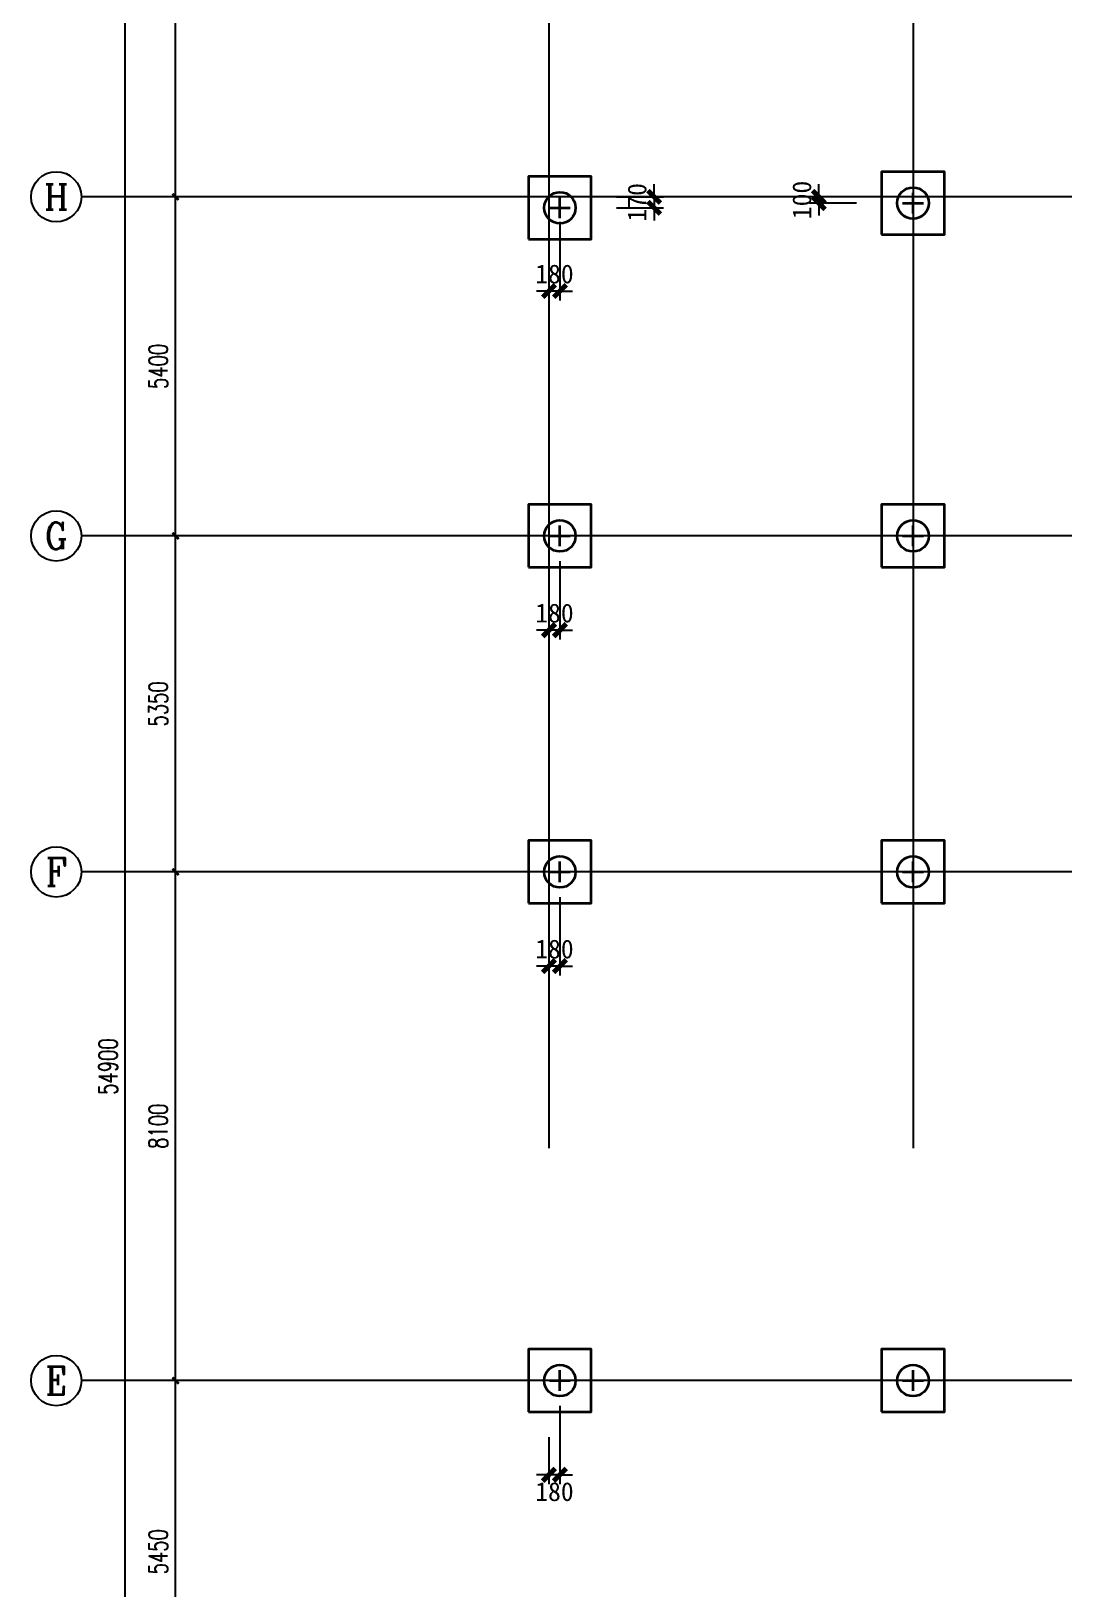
# Model space of a CAD drawing. Header units: millimetres. Extents: x -8252 to 341964, y -299084 to 206355.
# Drawn here: x -8252 to 8201, y 19134 to 43938 of the extents above; entities that cross this region are included whole.
import ezdxf
from ezdxf.enums import TextEntityAlignment as Align

# ---------------------------------------------------------------- set-up
doc = ezdxf.new("R2010")
doc.units = ezdxf.units.MM
doc.header["$LTSCALE"] = 500
doc.header["$PDMODE"] = 2
doc.header["$PDSIZE"] = 200
doc.linetypes.add('DASHDOT', pattern=[25.4, 12.7, -6.35, 0, -6.35])
for name, color, linetype in [('AXIS', 3, 'Continuous'), ('AXIS_TEXT', 7, 'Continuous'), ('dim____', 70, 'Continuous'), ('DOTE', 20, 'DASHDOT')]:
    doc.layers.add(name, color=color, linetype=linetype)
doc.layers.add('s121', color=2, linetype='Continuous', lineweight=35)
doc.layers.add('zkz', color=200, linetype='Continuous', lineweight=35)
doc.styles.add('_TCH_AXIS', font='COMPLEX', dxfattribs={"bigfont": 'GBCBIG'})
doc.styles.add('_TCH_DIM_T3', font='SIMPLEX', dxfattribs={"width": 0.705882, "bigfont": 'GBCBIG'})
doc.styles.add('COMPLEX', font='COMPLEX')
doc.styles.add('宋体', font='')
doc.styles.get('宋体').set_extended_font_data('宋体')
doc.dimstyles.new('_TCH_ARCH&&100', dxfattribs={"dimtxt": 297.5, "dimasz": 100, "dimexe": 250, "dimexo": 300, "dimgap": 126.25, "dimtad": 1, "dimdec": 0, "dimzin": 0, "dimdsep": 46, "dimtxsty": '_TCH_DIM_T3', "dimblk": 'ARCHTICK', "dimcen": 0.09, "dimclrt": 7, "dimazin": 2, "dimtfac": 1, "dimtdec": 0, "dimtix": 1, "dimtmove": 2, "dimatfit": 3, "dimfxl": 100, "dimtolj": 1, "dimtzin": 0, "dimarcsym": 0})
doc.dimstyles.new('ISO-25', dxfattribs={"dimtxt": 2.5, "dimasz": 2.5, "dimexe": 1.25, "dimexo": 0.625, "dimtad": 1, "dimtxsty": 'Standard', "dimcen": 2.5, "dimadec": 0, "dimazin": 0, "dimtfac": 1, "dimtmove": 0, "dimatfit": 3, "dimfxl": 1, "dimarcsym": 0})

# ---------------------------------------------------------------- blocks, each defined once
blk = doc.blocks.new('_ArchTick')
at = {"color": 0, "linetype": 'ByBlock', "const_width": 0.4}
blk.add_lwpolyline([(-0.5, -0.5), (0.5, 0.5)], dxfattribs=at)
blk = doc.blocks.new('*D519')
at = {"layer": 'Defpoints', "color": 0, "transparency": 16777216}
for p in [(173, 41300), (-2, 40800), (-2, 39800)]:
    blk.add_point(p, dxfattribs=at)
at = {"layer": 'dim____', "color": 0, "lineweight": -2, "transparency": 16777216}
for p, q in [((173, 40900), (173, 39650)), ((-2, 40400), (-2, 39650)), ((-2, 39800), (-202, 39800)), ((173, 39800), (-2, 39800)), ((173, 39800), (373, 39800))]:
    blk.add_line(p, q, dxfattribs=at)
at = {"layer": 'dim____', "color": 0, "lineweight": -2, "transparency": 16777216, "xscale": 200, "yscale": 200, "zscale": 200}
blk.add_blockref('_ArchTick', (-2, 39800), dxfattribs=at)
at = {"layer": 'dim____', "color": 0, "lineweight": -2, "transparency": 16777216, "xscale": 200, "yscale": 200, "zscale": 200, "rotation": 180}
blk.add_blockref('_ArchTick', (173, 39800), dxfattribs=at)
at = {"layer": 'dim____', "color": 7, "transparency": 16777216, "insert": (85, 40070), "char_height": 300, "attachment_point": 5, "style": '宋体'}
blk.add_mtext('180', dxfattribs=at)
blk = doc.blocks.new('*D521')
at = {"layer": 'Defpoints', "color": 0, "transparency": 16777216}
for p in [(173, 35900), (-2, 35400), (-2, 34400)]:
    blk.add_point(p, dxfattribs=at)
at = {"layer": 'dim____', "color": 0, "lineweight": -2, "transparency": 16777216}
for p, q in [((173, 35500), (173, 34250)), ((-2, 35000), (-2, 34250)), ((-2, 34400), (-202, 34400)), ((173, 34400), (-2, 34400)), ((173, 34400), (373, 34400))]:
    blk.add_line(p, q, dxfattribs=at)
at = {"layer": 'dim____', "color": 0, "lineweight": -2, "transparency": 16777216, "xscale": 200, "yscale": 200, "zscale": 200}
blk.add_blockref('_ArchTick', (-2, 34400), dxfattribs=at)
at = {"layer": 'dim____', "color": 0, "lineweight": -2, "transparency": 16777216, "xscale": 200, "yscale": 200, "zscale": 200, "rotation": 180}
blk.add_blockref('_ArchTick', (173, 34400), dxfattribs=at)
at = {"layer": 'dim____', "color": 7, "transparency": 16777216, "insert": (85, 34670), "char_height": 300, "attachment_point": 5, "style": '宋体'}
blk.add_mtext('180', dxfattribs=at)
blk = doc.blocks.new('*D523')
at = {"layer": 'Defpoints', "color": 0, "transparency": 16777216}
for p in [(173, 30550), (-2, 30050), (-2, 29050)]:
    blk.add_point(p, dxfattribs=at)
at = {"layer": 'dim____', "color": 0, "lineweight": -2, "transparency": 16777216}
for p, q in [((173, 30150), (173, 28900)), ((-2, 29650), (-2, 28900)), ((-2, 29050), (-202, 29050)), ((173, 29050), (-2, 29050)), ((173, 29050), (373, 29050))]:
    blk.add_line(p, q, dxfattribs=at)
at = {"layer": 'dim____', "color": 0, "lineweight": -2, "transparency": 16777216, "xscale": 200, "yscale": 200, "zscale": 200}
blk.add_blockref('_ArchTick', (-2, 29050), dxfattribs=at)
at = {"layer": 'dim____', "color": 0, "lineweight": -2, "transparency": 16777216, "xscale": 200, "yscale": 200, "zscale": 200, "rotation": 180}
blk.add_blockref('_ArchTick', (173, 29050), dxfattribs=at)
at = {"layer": 'dim____', "color": 7, "transparency": 16777216, "insert": (85, 29320), "char_height": 300, "attachment_point": 5, "style": '宋体'}
blk.add_mtext('180', dxfattribs=at)
blk = doc.blocks.new('*D525')
at = {"layer": 'Defpoints', "color": 0, "transparency": 16777216}
for p in [(173, 22450), (-2, 21950), (-2, 20950)]:
    blk.add_point(p, dxfattribs=at)
at = {"layer": 'dim____', "color": 0, "lineweight": -2, "transparency": 16777216}
for p, q in [((173, 22050), (173, 20800)), ((-2, 21550), (-2, 20800)), ((-2, 20950), (-202, 20950)), ((173, 20950), (-2, 20950)), ((173, 20950), (373, 20950))]:
    blk.add_line(p, q, dxfattribs=at)
at = {"layer": 'dim____', "color": 0, "lineweight": -2, "transparency": 16777216, "xscale": 200, "yscale": 200, "zscale": 200}
blk.add_blockref('_ArchTick', (-2, 20950), dxfattribs=at)
at = {"layer": 'dim____', "color": 0, "lineweight": -2, "transparency": 16777216, "xscale": 200, "yscale": 200, "zscale": 200, "rotation": 180}
blk.add_blockref('_ArchTick', (173, 20950), dxfattribs=at)
at = {"layer": 'dim____', "color": 7, "transparency": 16777216, "insert": (85, 20680), "char_height": 300, "attachment_point": 5, "style": '宋体'}
blk.add_mtext('180', dxfattribs=at)
blk = doc.blocks.new('*D802')
at = {"layer": 'Defpoints', "color": 0, "transparency": 16777216}
for p in [(4298, 41200), (5298, 41300), (5298, 41200)]:
    blk.add_point(p, dxfattribs=at)
at = {"layer": 'dim____', "color": 0, "lineweight": -2, "transparency": 16777216}
for p, q in [((4298, 41300), (4298, 41500)), ((4898, 41300), (4148, 41300)), ((4898, 41200), (4148, 41200)), ((4298, 41300), (4298, 41200)), ((4298, 41200), (4298, 41000))]:
    blk.add_line(p, q, dxfattribs=at)
at = {"layer": 'dim____', "color": 0, "lineweight": -2, "transparency": 16777216, "xscale": 200, "yscale": 200, "zscale": 200}
for p, rotation in [((4298, 41300), 270), ((4298, 41200), 90)]:
    blk.add_blockref('_ArchTick', p, dxfattribs=dict(at, rotation=rotation))
at = {"layer": 'dim____', "color": 7, "transparency": 16777216, "insert": (4028, 41250), "char_height": 300, "attachment_point": 5, "rotation": 90, "style": '宋体'}
blk.add_mtext('100', dxfattribs=at)
blk = doc.blocks.new('*D805')
at = {"layer": 'Defpoints', "color": 0, "transparency": 16777216}
for p in [(673, 41300), (673, 41125), (1673, 41125)]:
    blk.add_point(p, dxfattribs=at)
at = {"layer": 'dim____', "color": 0, "lineweight": -2, "transparency": 16777216}
for p, q in [((1673, 41300), (1673, 41500)), ((1073, 41300), (1823, 41300)), ((1673, 41300), (1673, 41125)), ((1073, 41125), (1823, 41125)), ((1673, 41125), (1673, 40925))]:
    blk.add_line(p, q, dxfattribs=at)
at = {"layer": 'dim____', "color": 0, "lineweight": -2, "transparency": 16777216, "xscale": 200, "yscale": 200, "zscale": 200}
for p, rotation in [((1673, 41300), 270), ((1673, 41125), 90)]:
    blk.add_blockref('_ArchTick', p, dxfattribs=dict(at, rotation=rotation))
at = {"layer": 'dim____', "color": 7, "transparency": 16777216, "insert": (1403, 41213), "char_height": 300, "attachment_point": 5, "rotation": 90, "style": '宋体'}
blk.add_mtext('170', dxfattribs=at)
blk = doc.blocks.new('_AXISO')
blk.add_circle((0, 0), 0.5)
at = {"layer": 'AXIS_TEXT', "style": 'COMPLEX', "width": 1.041667}
blk.add_attdef('A', text='', height=0.56, dxfattribs=at).set_placement((-0.25, -0.28), (0.25, -0.28), align=Align.FIT)
blk = doc.blocks.new('*D845')
at = {"layer": 'AXIS', "color": 0, "lineweight": -2, "transparency": 16777216}
for p, q in [((-3752, 54900), (-7002, 54900)), ((-6752, 0), (-6752, 54900)), ((-3752, 0), (-7002, 0))]:
    blk.add_line(p, q, dxfattribs=at)
at = {"layer": 'Defpoints', "color": 0, "transparency": 16777216}
for p in [(-6752, 54900), (-3452, 54900), (-3452, 0)]:
    blk.add_point(p, dxfattribs=at)
at = {"layer": 'AXIS', "color": 0, "lineweight": -2, "transparency": 16777216, "xscale": 100, "yscale": 100, "zscale": 100}
for p, rotation in [((-6752, 54900), 90), ((-6752, 0), 270)]:
    blk.add_blockref('_ArchTick', p, dxfattribs=dict(at, rotation=rotation))
at = {"layer": 'AXIS', "color": 7, "transparency": 16777216, "insert": (-7027, 27450), "char_height": 297.5, "attachment_point": 5, "rotation": 90, "style": '_TCH_DIM_T3'}
blk.add_mtext('\\A1;54900', dxfattribs=at)
blk = doc.blocks.new('*D849')
at = {"layer": 'AXIS', "color": 0, "lineweight": -2, "transparency": 16777216}
for p, q in [((-3752, 22450), (-6202, 22450)), ((-5952, 17000), (-5952, 22450)), ((-3752, 17000), (-6202, 17000))]:
    blk.add_line(p, q, dxfattribs=at)
at = {"layer": 'Defpoints', "color": 0, "transparency": 16777216}
for p in [(-5952, 22450), (-3452, 22450), (-3452, 17000)]:
    blk.add_point(p, dxfattribs=at)
at = {"layer": 'AXIS', "color": 0, "lineweight": -2, "transparency": 16777216, "xscale": 100, "yscale": 100, "zscale": 100}
for p, rotation in [((-5952, 22450), 90), ((-5952, 17000), 270)]:
    blk.add_blockref('_ArchTick', p, dxfattribs=dict(at, rotation=rotation))
at = {"layer": 'AXIS', "color": 7, "transparency": 16777216, "insert": (-6227, 19725), "char_height": 297.5, "attachment_point": 5, "rotation": 90, "style": '_TCH_DIM_T3'}
blk.add_mtext('\\A1;5450', dxfattribs=at)
blk = doc.blocks.new('*D850')
at = {"layer": 'AXIS', "color": 0, "lineweight": -2, "transparency": 16777216}
for p, q in [((-3752, 30550), (-6202, 30550)), ((-5952, 22450), (-5952, 30550)), ((-3752, 22450), (-6202, 22450))]:
    blk.add_line(p, q, dxfattribs=at)
at = {"layer": 'Defpoints', "color": 0, "transparency": 16777216}
for p in [(-5952, 30550), (-3452, 30550), (-3452, 22450)]:
    blk.add_point(p, dxfattribs=at)
at = {"layer": 'AXIS', "color": 0, "lineweight": -2, "transparency": 16777216, "xscale": 100, "yscale": 100, "zscale": 100}
for p, rotation in [((-5952, 30550), 90), ((-5952, 22450), 270)]:
    blk.add_blockref('_ArchTick', p, dxfattribs=dict(at, rotation=rotation))
at = {"layer": 'AXIS', "color": 7, "transparency": 16777216, "insert": (-6227, 26500), "char_height": 297.5, "attachment_point": 5, "rotation": 90, "style": '_TCH_DIM_T3'}
blk.add_mtext('\\A1;8100', dxfattribs=at)
blk = doc.blocks.new('*D851')
at = {"layer": 'AXIS', "color": 0, "lineweight": -2, "transparency": 16777216}
for p, q in [((-3752, 35900), (-6202, 35900)), ((-5952, 30550), (-5952, 35900)), ((-3752, 30550), (-6202, 30550))]:
    blk.add_line(p, q, dxfattribs=at)
at = {"layer": 'Defpoints', "color": 0, "transparency": 16777216}
for p in [(-5952, 35900), (-3452, 35900), (-3452, 30550)]:
    blk.add_point(p, dxfattribs=at)
at = {"layer": 'AXIS', "color": 0, "lineweight": -2, "transparency": 16777216, "xscale": 100, "yscale": 100, "zscale": 100}
for p, rotation in [((-5952, 35900), 90), ((-5952, 30550), 270)]:
    blk.add_blockref('_ArchTick', p, dxfattribs=dict(at, rotation=rotation))
at = {"layer": 'AXIS', "color": 7, "transparency": 16777216, "insert": (-6227, 33225), "char_height": 297.5, "attachment_point": 5, "rotation": 90, "style": '_TCH_DIM_T3'}
blk.add_mtext('\\A1;5350', dxfattribs=at)
blk = doc.blocks.new('*D852')
at = {"layer": 'AXIS', "color": 0, "lineweight": -2, "transparency": 16777216}
for p, q in [((-3752, 41300), (-6202, 41300)), ((-5952, 35900), (-5952, 41300)), ((-3752, 35900), (-6202, 35900))]:
    blk.add_line(p, q, dxfattribs=at)
at = {"layer": 'Defpoints', "color": 0, "transparency": 16777216}
for p in [(-5952, 41300), (-3452, 41300), (-3452, 35900)]:
    blk.add_point(p, dxfattribs=at)
at = {"layer": 'AXIS', "color": 0, "lineweight": -2, "transparency": 16777216, "xscale": 100, "yscale": 100, "zscale": 100}
for p, rotation in [((-5952, 41300), 90), ((-5952, 35900), 270)]:
    blk.add_blockref('_ArchTick', p, dxfattribs=dict(at, rotation=rotation))
at = {"layer": 'AXIS', "color": 7, "transparency": 16777216, "insert": (-6227, 38600), "char_height": 297.5, "attachment_point": 5, "rotation": 90, "style": '_TCH_DIM_T3'}
blk.add_mtext('\\A1;5400', dxfattribs=at)
blk = doc.blocks.new('*D853')
at = {"layer": 'AXIS', "color": 0, "lineweight": -2, "transparency": 16777216}
for p, q in [((-3752, 48800), (-6202, 48800)), ((-5952, 41300), (-5952, 48800)), ((-3752, 41300), (-6202, 41300))]:
    blk.add_line(p, q, dxfattribs=at)
at = {"layer": 'Defpoints', "color": 0, "transparency": 16777216}
for p in [(-5952, 48800), (-3452, 48800), (-3452, 41300)]:
    blk.add_point(p, dxfattribs=at)
at = {"layer": 'AXIS', "color": 0, "lineweight": -2, "transparency": 16777216, "xscale": 100, "yscale": 100, "zscale": 100}
for p, rotation in [((-5952, 48800), 90), ((-5952, 41300), 270)]:
    blk.add_blockref('_ArchTick', p, dxfattribs=dict(at, rotation=rotation))
at = {"layer": 'AXIS', "color": 7, "transparency": 16777216, "insert": (-6227, 45050), "char_height": 297.5, "attachment_point": 5, "rotation": 90, "style": '_TCH_DIM_T3'}
blk.add_mtext('\\A1;7500', dxfattribs=at)

msp = doc.modelspace()

# ---------------------------------------------------------------- linework, layer by layer
at = {"layer": 'AXIS'}
for p, q in [((-3452.472, 41300.374), (-7452.472, 41300.374)), ((-3452.472, 35900.374), (-7452.472, 35900.374)), ((-3452.472, 30550.374), (-7452.472, 30550.374)), ((-3452.472, 22450.374), (-7452.472, 22450.374))]:
    msp.add_line(p, q, dxfattribs=at)
at = {"layer": 'DOTE', "ltscale": 5}
for p, q in [((-2.472, 57900.374), (-2.472, -3449.626)), ((5797.528, 57900.374), (5797.528, -3449.626)), ((75497.528, 41300.374), (-3452.338, 41300.374)), ((75497.528, 35900.374), (-3452.472, 35900.374)), ((75497.528, 30550.374), (-3452.472, 30550.374)), ((75497.528, 22450.374), (-3452.472, 22450.374))]:
    msp.add_line(p, q, dxfattribs=at)
at = {"layer": 's121'}
for points in [[(5297.528, 40700.374), (6297.528, 40700.374), (6297.528, 41700.374), (5297.528, 41700.374)], [(-327.472, 40625.374), (672.528, 40625.374), (672.528, 41625.374), (-327.472, 41625.374)], [(-327.472, 35400.374), (672.528, 35400.374), (672.528, 36400.374), (-327.472, 36400.374)], [(5297.528, 35400.374), (6297.528, 35400.374), (6297.528, 36400.374), (5297.528, 36400.374)], [(-327.472, 30050.374), (672.528, 30050.374), (672.528, 31050.374), (-327.472, 31050.374)], [(5297.528, 30050.374), (6297.528, 30050.374), (6297.528, 31050.374), (5297.528, 31050.374)], [(-327.472, 21950.374), (672.528, 21950.374), (672.528, 22950.374), (-327.472, 22950.374)], [(5297.528, 21950.374), (6297.528, 21950.374), (6297.528, 22950.374), (5297.528, 22950.374)]]:
    msp.add_lwpolyline(points, close=True, dxfattribs=at)
at = {"layer": 'zkz'}
for p, q in [((172.528, 40960.374), (172.528, 41290.374)), ((5632.528, 41200.374), (5962.528, 41200.374)), ((5797.528, 41035.374), (5797.528, 41365.374)), ((7.528, 41125.374), (337.528, 41125.374)), ((172.528, 35735.374), (172.528, 36065.374)), ((5797.528, 35735.374), (5797.528, 36065.374)), ((7.528, 35900.374), (337.528, 35900.374)), ((5632.528, 35900.374), (5962.528, 35900.374)), ((7.528, 30550.374), (337.528, 30550.374)), ((172.528, 30385.374), (172.528, 30715.374)), ((5632.528, 30550.374), (5962.528, 30550.374)), ((5797.528, 30385.374), (5797.528, 30715.374)), ((172.528, 22285.374), (172.528, 22615.374)), ((5797.528, 22285.374), (5797.528, 22615.374)), ((7.528, 22450.374), (337.528, 22450.374)), ((5632.528, 22450.374), (5962.528, 22450.374))]:
    msp.add_line(p, q, dxfattribs=at)
for centre in [(5797.528, 41200.374), (172.528, 41125.374), (172.528, 35900.374), (5797.528, 35900.374), (172.528, 30550.374), (5797.528, 30550.374), (172.528, 22450.374), (5797.528, 22450.374)]:
    msp.add_circle(centre, 250, dxfattribs=at)

# ---------------------------------------------------------------- block references
at = {"layer": 'AXIS'}
ref = msp.add_blockref('_AXISO', (-7852.472, 41300.374), dxfattribs=dict(at, xscale=800, yscale=800, zscale=800))
ref.add_attrib('A', 'H', dxfattribs={"layer": 'AXIS_TEXT', "height": 405.517, "style": '_TCH_AXIS'}).set_placement((-8045.575, 41097.615), (-7659.368, 41097.615), align=Align.FIT)
ref = msp.add_blockref('_AXISO', (-7852.472, 35900.374), dxfattribs=dict(at, xscale=800, yscale=800, zscale=800))
ref.add_attrib('A', 'G', dxfattribs={"layer": 'AXIS_TEXT', "height": 425.184, "style": '_TCH_AXIS'}).set_placement((-8034.693, 35687.782), (-7670.25, 35687.782), align=Align.FIT)
ref = msp.add_blockref('_AXISO', (-7852.472, 30550.374), dxfattribs=dict(at, xscale=800, yscale=800, zscale=800))
ref.add_attrib('A', 'F', dxfattribs={"layer": 'AXIS_TEXT', "height": 445.442, "style": '_TCH_AXIS'}).set_placement((-8022.164, 30327.653), (-7682.78, 30327.653), align=Align.FIT)
ref = msp.add_blockref('_AXISO', (-7852.472, 22450.374), dxfattribs=dict(at, xscale=800, yscale=800, zscale=800))
ref.add_attrib('A', 'E', dxfattribs={"layer": 'AXIS_TEXT', "height": 445.442, "style": '_TCH_AXIS'}).set_placement((-8022.164, 22227.653), (-7682.78, 22227.653), align=Align.FIT)

# ---------------------------------------------------------------- dimensions: what is measured, and where the dimension line sits
for p1, p2, distance, picture, middle in [((-3452.472, 0.374), (-3452.472, 54900.374), 3300, '*D845', (-7027.472, 27450.374)), ((-3452.472, 41300.374), (-3452.472, 48800.374), 2500, '*D853', (-6227.472, 45050.374)), ((-3452.472, 35900.374), (-3452.472, 41300.374), 2500, '*D852', (-6227.472, 38600.374)), ((-3452.472, 30550.374), (-3452.472, 35900.374), 2500, '*D851', (-6227.472, 33225.374)), ((-3452.472, 22450.374), (-3452.472, 30550.374), 2500, '*D850', (-6227.472, 26500.374)), ((-3452.472, 17000.374), (-3452.472, 22450.374), 2500, '*D849', (-6227.472, 19725.374))]:
    dim = msp.add_aligned_dim(p1=p1, p2=p2, distance=distance, dimstyle='_TCH_ARCH&&100', dxfattribs=at)
    dim.commit()
    dim.dimension.update_dxf_attribs({"geometry": picture, "text_midpoint": middle})
at = {"layer": 'dim____'}
for base, p1, p2, picture, middle in [((1672.528, 41125.374), (672.528, 41300.374), (672.528, 41125.374), '*D805', (1402.528, 41212.874)), ((4297.528, 41200.374), (5297.528, 41300.374), (5297.528, 41200.374), '*D802', (4027.528, 41250.374))]:
    dim = msp.add_linear_dim(base=base, p1=p1, p2=p2, angle=90, dimstyle='ISO-25', override={"dimtxt": 300, "dimasz": 200, "dimexe": 150, "dimexo": 400, "dimgap": 120, "dimtad": 1, "dimrnd": 10, "dimtxsty": '宋体', "dimblk1": 'ArchTick', "dimblk2": 'ArchTick', "dimsah": 1, "dimdle": 150, "dimclrt": 7, "dimtix": 1, "dimtmove": 0}, dxfattribs=at)
    dim.commit()
    dim.dimension.update_dxf_attribs({"geometry": picture, "text_midpoint": middle})
for base, p1, p2, override, picture, middle in [((-2.472, 39800.374), (172.528, 41300.374), (-2.472, 40800.374), {"dimtxt": 300, "dimasz": 200, "dimexe": 150, "dimexo": 400, "dimgap": 120, "dimtad": 1, "dimrnd": 10, "dimtxsty": '宋体', "dimblk1": 'ArchTick', "dimblk2": 'ArchTick', "dimsah": 1, "dimdle": 150, "dimclrt": 7, "dimtix": 1, "dimtmove": 0}, '*D519', (85.028, 40070.374)), ((-2.472, 34400.374), (172.528, 35900.374), (-2.472, 35400.374), {"dimtxt": 300, "dimasz": 200, "dimexe": 150, "dimexo": 400, "dimgap": 120, "dimtad": 1, "dimrnd": 10, "dimtxsty": '宋体', "dimblk1": 'ArchTick', "dimblk2": 'ArchTick', "dimsah": 1, "dimdle": 150, "dimclrt": 7, "dimtix": 1, "dimtmove": 0}, '*D521', (85.028, 34670.374)), ((-2.472, 29050.374), (172.528, 30550.374), (-2.472, 30050.374), {"dimtxt": 300, "dimasz": 200, "dimexe": 150, "dimexo": 400, "dimgap": 120, "dimtad": 1, "dimrnd": 10, "dimtxsty": '宋体', "dimblk1": 'ArchTick', "dimblk2": 'ArchTick', "dimsah": 1, "dimdle": 150, "dimclrt": 7, "dimtix": 1, "dimtmove": 0}, '*D523', (85.028, 29320.374)), ((-2.472, 20950.374), (172.528, 22450.374), (-2.472, 21950.374), {"dimtxt": 300, "dimasz": 200, "dimexe": 150, "dimexo": 400, "dimgap": 120, "dimtad": 2, "dimrnd": 10, "dimtxsty": '宋体', "dimblk1": 'ArchTick', "dimblk2": 'ArchTick', "dimsah": 1, "dimdle": 150, "dimclrt": 7, "dimtix": 1, "dimtmove": 0}, '*D525', (85.028, 20680.374))]:
    dim = msp.add_linear_dim(base=base, p1=p1, p2=p2, dimstyle='ISO-25', override=override, dxfattribs=at)
    dim.commit()
    dim.dimension.update_dxf_attribs({"geometry": picture, "text_midpoint": middle})

doc.saveas('drawing.dxf')
